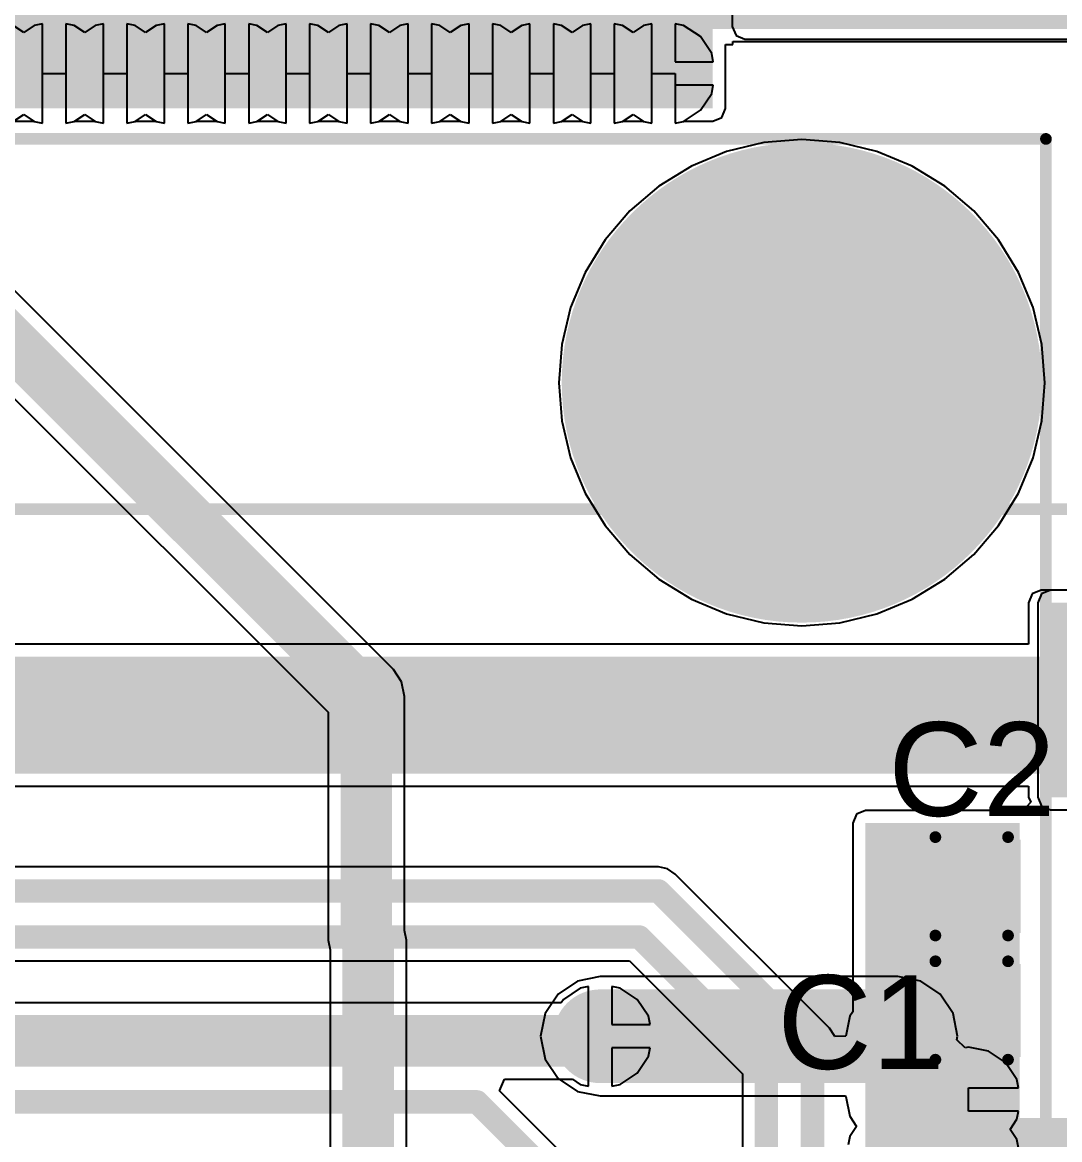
# Model space of a CAD drawing. Header units: millimetres. Extents: x -0.26 to 4.68, y -0.29 to 2.93.
# Drawn here: x 2.5272 to 2.9698, y 1.8498 to 2.3268 of the extents above; entities that cross this region are included whole.
import ezdxf

# ---------------------------------------------------------------- set-up
doc = ezdxf.new("R2010")
doc.units = ezdxf.units.MM
doc.header["$MEASUREMENT"] = 0
for name, color, linetype in [('BottomLayer', 5, 'Continuous'), ('BottomSolder', 6, 'Continuous'), ('Mechanical1', 6, 'Continuous'), ('MultiLayer', 9, 'Continuous'), ('PadHoleLayer', 156, 'Continuous'), ('TopLayer', 1, 'Continuous'), ('TopOverlay', 2, 'Continuous'), ('TopPaste', 8, 'Continuous'), ('TopSolder', 216, 'Continuous'), ('ViaHoleLayer', 16, 'Continuous')]:
    doc.layers.add(name, color=color, linetype=linetype)
doc.styles.add('Arial', font='', dxfattribs={"height": 0.2})
doc.styles.get('Arial').set_extended_font_data('Arial')

# ---------------------------------------------------------------- blocks, each defined once
blk = doc.blocks.new('DDPAK_31')
at = {"layer": 'TopLayer'}
for points in [[(-0.2126, 0.32648), (0.2126, 0.32648), (0.2126, 0.05128), (-0.2126, 0.05128)], [(-0.15492, -0.14636), (-0.1128, -0.14636), (-0.1128, -0.2314), (-0.15492, -0.2314)], [(-0.08799, -0.14636), (-0.04587, -0.14636), (-0.04587, -0.2314), (-0.08799, -0.2314)], [(-0.02106, -0.14636), (0.02106, -0.14636), (0.02106, -0.2314), (-0.02106, -0.2314)], [(0.04587, -0.14636), (0.08799, -0.14636), (0.08799, -0.2314), (0.04587, -0.2314)], [(0.1128, -0.14636), (0.15492, -0.14636), (0.15492, -0.2314), (0.1128, -0.2314)]]:
    blk.add_hatch(color=1, dxfattribs=at).paths.add_polyline_path(points)
at = {"layer": 'TopPaste'}
for points in [[(-0.2126, 0.32648), (0.2126, 0.32648), (0.2126, 0.05128), (-0.2126, 0.05128)], [(-0.15492, -0.14636), (-0.1128, -0.14636), (-0.1128, -0.2314), (-0.15492, -0.2314)], [(-0.08799, -0.14636), (-0.04587, -0.14636), (-0.04587, -0.2314), (-0.08799, -0.2314)], [(-0.02106, -0.14636), (0.02106, -0.14636), (0.02106, -0.2314), (-0.02106, -0.2314)], [(0.04587, -0.14636), (0.08799, -0.14636), (0.08799, -0.2314), (0.04587, -0.2314)], [(0.1128, -0.14636), (0.15492, -0.14636), (0.15492, -0.2314), (0.1128, -0.2314)]]:
    blk.add_hatch(color=8, dxfattribs=at).paths.add_polyline_path(points)
at = {"layer": 'TopSolder'}
for points in [[(-0.21457, 0.32844), (0.21457, 0.32844), (0.21457, 0.04931), (-0.21457, 0.04931)], [(-0.15689, -0.14439), (-0.11083, -0.14439), (-0.11083, -0.23337), (-0.15689, -0.23337)], [(-0.08996, -0.14439), (-0.0439, -0.14439), (-0.0439, -0.23337), (-0.08996, -0.23337)], [(-0.02303, -0.14439), (0.02303, -0.14439), (0.02303, -0.23337), (-0.02303, -0.23337)], [(0.0439, -0.14439), (0.08996, -0.14439), (0.08996, -0.23337), (0.0439, -0.23337)], [(0.11083, -0.14439), (0.15689, -0.14439), (0.15689, -0.23337), (0.11083, -0.23337)]]:
    blk.add_hatch(color=216, dxfattribs=at).paths.add_polyline_path(points)
at = {"layer": 'TopOverlay'}
for points, const_width in [([(0.202, 0.35), (-0.202, 0.35)], 0.005), ([(-0.202, 0.332), (-0.202, 0.35)], 0.005), ([(0.202, 0.332), (0.202, 0.35)], 0.005), ([(0.202, 0.35), (0.202, 0.35)], 0.005), ([(-0.202, -0.038), (-0.202, 0.047)], 0.005), ([(0.202, -0.038), (0.202, 0.047)], 0.005), ([(0.202, -0.038), (-0.202, -0.038)], 0.005), ([(-0.162, -0.191), (-0.167, -0.186)], 0.01), ([(-0.167, -0.196), (-0.167, -0.186)], 0.01), ([(-0.167, -0.196), (-0.162, -0.191)], 0.01)]:
    blk.add_lwpolyline(points, dxfattribs=dict(at, const_width=const_width))
for points, const_width in [([(-0.20325, 0.35, 1), (-0.20075, 0.35, 1)], 0.0025), ([(-0.20325, 0.35, 1), (-0.20075, 0.35, 1)], 0.0025), ([(0.20075, 0.35, 1), (0.20325, 0.35, 1)], 0.0025), ([(0.20075, 0.35, 1), (0.20325, 0.35, 1)], 0.0025), ([(0.20075, 0.35, 1), (0.20325, 0.35, 1)], 0.0025), ([(0.20075, 0.35, 1), (0.20325, 0.35, 1)], 0.0025), ([(-0.20325, 0.332, 1), (-0.20075, 0.332, 1)], 0.0025), ([(0.20075, 0.332, 1), (0.20325, 0.332, 1)], 0.0025), ([(-0.20325, 0.047, 1), (-0.20075, 0.047, 1)], 0.0025), ([(0.20075, 0.047, 1), (0.20325, 0.047, 1)], 0.0025), ([(-0.20325, -0.038, 1), (-0.20075, -0.038, 1)], 0.0025), ([(-0.20325, -0.038, 1), (-0.20075, -0.038, 1)], 0.0025), ([(0.20075, -0.038, 1), (0.20325, -0.038, 1)], 0.0025), ([(0.20075, -0.038, 1), (0.20325, -0.038, 1)], 0.0025), ([(-0.1695, -0.186, 1), (-0.1645, -0.186, 1)], 0.005), ([(-0.1695, -0.186, 1), (-0.1645, -0.186, 1)], 0.005), ([(-0.1645, -0.191, 1), (-0.1595, -0.191, 1)], 0.005), ([(-0.1645, -0.191, 1), (-0.1595, -0.191, 1)], 0.005), ([(-0.1695, -0.196, 1), (-0.1645, -0.196, 1)], 0.005), ([(-0.1695, -0.196, 1), (-0.1645, -0.196, 1)], 0.005)]:
    blk.add_lwpolyline(points, format="xyb", close=True, dxfattribs=dict(at, const_width=const_width))
blk = doc.blocks.new('ZIO_101954_95')
at = {"layer": 'Mechanical1', "const_width": 0.005}
for points in [[(-0.719, 0.057), (0.719, 0.057)], [(0.719, -1.74), (0.719, 0.057)]]:
    blk.add_lwpolyline(points, dxfattribs=at)
at = {"layer": 'Mechanical1', "const_width": 0.0025}
blk.add_lwpolyline([(0.71775, 0.057, 1), (0.72025, 0.057, 1)], format="xyb", close=True, dxfattribs=at)
blk.add_lwpolyline([(0.71775, 0.057, 1), (0.72025, 0.057, 1)], format="xyb", close=True, dxfattribs=at)
blk = doc.blocks.new('1_5_____RGB_OLED_97')
at = {"layer": 'Mechanical1', "const_width": 0.005}
blk.add_lwpolyline([(0.74, 0.11), (0.74, -1.666)], dxfattribs=at)
blk = doc.blocks.new('C___0603_196')
at = {"layer": 'TopLayer'}
for points in [[(-0.015, 0.0175), (-0.015, -0.0175), (-0.045, -0.0175), (-0.045, 0.0175)], [(0.045, 0.0175), (0.045, -0.0175), (0.015, -0.0175), (0.015, 0.0175)]]:
    blk.add_hatch(color=1, dxfattribs=at).paths.add_polyline_path(points)
at = {"layer": 'TopPaste'}
for points in [[(-0.015, 0.0175), (-0.015, -0.0175), (-0.045, -0.0175), (-0.045, 0.0175)], [(0.045, 0.0175), (0.045, -0.0175), (0.015, -0.0175), (0.015, 0.0175)]]:
    blk.add_hatch(color=8, dxfattribs=at).paths.add_polyline_path(points)
at = {"layer": 'TopSolder'}
for points in [[(-0.01264, 0.01986), (-0.01264, -0.01986), (-0.04736, -0.01986), (-0.04736, 0.01986)], [(0.04736, 0.01986), (0.04736, -0.01986), (0.01264, -0.01986), (0.01264, 0.01986)]]:
    blk.add_hatch(color=216, dxfattribs=at).paths.add_polyline_path(points)
at = {"layer": 'TopOverlay', "const_width": 0.005}
for points in [[(-0.018, 0.021), (-0.049, 0.021)], [(-0.049, 0.021), (-0.049, -0.021)], [(0.049, 0.021), (0.018, 0.021)], [(0.049, 0.021), (0.049, -0.021)], [(-0.018, -0.021), (-0.049, -0.021)], [(0.049, -0.021), (0.018, -0.021)]]:
    blk.add_lwpolyline(points, dxfattribs=at)
at = {"layer": 'TopOverlay', "const_width": 0.0025}
for points in [[(-0.05025, 0.021, 1), (-0.04775, 0.021, 1)], [(-0.05025, 0.021, 1), (-0.04775, 0.021, 1)], [(-0.01925, 0.021, 1), (-0.01675, 0.021, 1)], [(0.01675, 0.021, 1), (0.01925, 0.021, 1)], [(0.04775, 0.021, 1), (0.05025, 0.021, 1)], [(0.04775, 0.021, 1), (0.05025, 0.021, 1)], [(-0.05025, -0.021, 1), (-0.04775, -0.021, 1)], [(-0.05025, -0.021, 1), (-0.04775, -0.021, 1)], [(-0.01925, -0.021, 1), (-0.01675, -0.021, 1)], [(0.01675, -0.021, 1), (0.01925, -0.021, 1)], [(0.04775, -0.021, 1), (0.05025, -0.021, 1)], [(0.04775, -0.021, 1), (0.05025, -0.021, 1)]]:
    blk.add_lwpolyline(points, format="xyb", close=True, dxfattribs=at)
blk = doc.blocks.new('C___0603_197')
at = {"layer": 'TopLayer'}
for points in [[(-0.015, 0.0175), (-0.015, -0.0175), (-0.045, -0.0175), (-0.045, 0.0175)], [(0.045, 0.0175), (0.045, -0.0175), (0.015, -0.0175), (0.015, 0.0175)]]:
    blk.add_hatch(color=1, dxfattribs=at).paths.add_polyline_path(points)
at = {"layer": 'TopPaste'}
for points in [[(-0.015, 0.0175), (-0.015, -0.0175), (-0.045, -0.0175), (-0.045, 0.0175)], [(0.045, 0.0175), (0.045, -0.0175), (0.015, -0.0175), (0.015, 0.0175)]]:
    blk.add_hatch(color=8, dxfattribs=at).paths.add_polyline_path(points)
at = {"layer": 'TopSolder'}
for points in [[(-0.01264, 0.01986), (-0.01264, -0.01986), (-0.04736, -0.01986), (-0.04736, 0.01986)], [(0.04736, 0.01986), (0.04736, -0.01986), (0.01264, -0.01986), (0.01264, 0.01986)]]:
    blk.add_hatch(color=216, dxfattribs=at).paths.add_polyline_path(points)
at = {"layer": 'TopOverlay', "const_width": 0.005}
for points in [[(-0.018, 0.021), (-0.049, 0.021)], [(-0.049, 0.021), (-0.049, -0.021)], [(0.049, 0.021), (0.018, 0.021)], [(0.049, 0.021), (0.049, -0.021)], [(-0.018, -0.021), (-0.049, -0.021)], [(0.049, -0.021), (0.018, -0.021)]]:
    blk.add_lwpolyline(points, dxfattribs=at)
at = {"layer": 'TopOverlay', "const_width": 0.0025}
for points in [[(-0.05025, 0.021, 1), (-0.04775, 0.021, 1)], [(-0.05025, 0.021, 1), (-0.04775, 0.021, 1)], [(-0.01925, 0.021, 1), (-0.01675, 0.021, 1)], [(0.01675, 0.021, 1), (0.01925, 0.021, 1)], [(0.04775, 0.021, 1), (0.05025, 0.021, 1)], [(0.04775, 0.021, 1), (0.05025, 0.021, 1)], [(-0.05025, -0.021, 1), (-0.04775, -0.021, 1)], [(-0.05025, -0.021, 1), (-0.04775, -0.021, 1)], [(-0.01925, -0.021, 1), (-0.01675, -0.021, 1)], [(0.01675, -0.021, 1), (0.01925, -0.021, 1)], [(0.04775, -0.021, 1), (0.05025, -0.021, 1)], [(0.04775, -0.021, 1), (0.05025, -0.021, 1)]]:
    blk.add_lwpolyline(points, format="xyb", close=True, dxfattribs=at)

msp = doc.modelspace()

# ---------------------------------------------------------------- hatches: boundary and pattern name
at = {"layer": 'BottomLayer'}
for points in [[(2.83558, 2.325), (2.984, 2.325), (2.984, 2.62), (2.83558, 2.62)], [(2.84282, 2.32595), (3.27482, 2.32595), (3.27482, 2.48495), (2.84282, 2.48495)], [(2.966, 1.996), (3.117, 1.996), (3.117, 2.079), (2.966, 2.079)]]:
    msp.add_hatch(color=5, dxfattribs=at).paths.add_polyline_path(points)
h = msp.add_hatch(color=5, dxfattribs=at)
edge = h.paths.add_edge_path()
edge.add_arc((2.54082, 2.30495), 0.01181, 0, 360)
h = msp.add_hatch(color=5, dxfattribs=at)
edge = h.paths.add_edge_path()
edge.add_arc((2.56682, 2.30495), 0.01181, 0, 360)
h = msp.add_hatch(color=5, dxfattribs=at)
edge = h.paths.add_edge_path()
edge.add_arc((2.59282, 2.30495), 0.01181, 0, 360)
h = msp.add_hatch(color=5, dxfattribs=at)
edge = h.paths.add_edge_path()
edge.add_arc((2.61882, 2.30495), 0.01181, 0, 360)
h = msp.add_hatch(color=5, dxfattribs=at)
edge = h.paths.add_edge_path()
edge.add_arc((2.64482, 2.30495), 0.01181, 0, 360)
h = msp.add_hatch(color=5, dxfattribs=at)
edge = h.paths.add_edge_path()
edge.add_arc((2.67082, 2.30495), 0.01181, 0, 360)
h = msp.add_hatch(color=5, dxfattribs=at)
edge = h.paths.add_edge_path()
edge.add_arc((2.69682, 2.30495), 0.01181, 0, 360)
h = msp.add_hatch(color=5, dxfattribs=at)
edge = h.paths.add_edge_path()
edge.add_arc((2.72282, 2.30495), 0.01181, 0, 360)
h = msp.add_hatch(color=5, dxfattribs=at)
edge = h.paths.add_edge_path()
edge.add_arc((2.74882, 2.30495), 0.01181, 0, 360)
h = msp.add_hatch(color=5, dxfattribs=at)
edge = h.paths.add_edge_path()
edge.add_arc((2.77482, 2.30495), 0.01181, 0, 360)
h = msp.add_hatch(color=5, dxfattribs=at)
edge = h.paths.add_edge_path()
edge.add_arc((2.80082, 2.30495), 0.01181, 0, 360)
h = msp.add_hatch(color=5, dxfattribs=at)
edge = h.paths.add_edge_path()
edge.add_arc((2.85982, 2.17295), 0.09843, 0, 360)
h = msp.add_hatch(color=5, dxfattribs=at)
edge = h.paths.add_edge_path()
edge.add_arc((2.77382, 1.89395), 0.01181, 0, 360)
h = msp.add_hatch(color=5, dxfattribs=at)
edge = h.paths.add_edge_path()
edge.add_arc((2.90082, 1.89395), 0.01181, 0, 360)
h = msp.add_hatch(color=5, dxfattribs=at)
edge = h.paths.add_edge_path()
edge.add_arc((2.90082, 1.86828), 0.01181, 0, 360)
h = msp.add_hatch(color=5, dxfattribs=at)
edge = h.paths.add_edge_path()
edge.add_arc((2.931, 1.867), 0.01181, 0, 360)
h = msp.add_hatch(color=5, dxfattribs=at)
edge = h.paths.add_edge_path()
edge.add_arc((2.90082, 1.84262), 0.01181, 0, 360)
h = msp.add_hatch(color=5, dxfattribs=at)
edge = h.paths.add_edge_path()
edge.add_arc((2.931, 1.84133), 0.01181, 0, 360)
at = {"layer": 'BottomSolder'}
h = msp.add_hatch(color=6, dxfattribs=at)
edge = h.paths.add_edge_path()
edge.add_arc((2.54082, 2.30495), 0.00591, 0, 360)
h = msp.add_hatch(color=6, dxfattribs=at)
edge = h.paths.add_edge_path()
edge.add_arc((2.56682, 2.30495), 0.00591, 0, 360)
h = msp.add_hatch(color=6, dxfattribs=at)
edge = h.paths.add_edge_path()
edge.add_arc((2.59282, 2.30495), 0.00591, 0, 360)
h = msp.add_hatch(color=6, dxfattribs=at)
edge = h.paths.add_edge_path()
edge.add_arc((2.61882, 2.30495), 0.00591, 0, 360)
h = msp.add_hatch(color=6, dxfattribs=at)
edge = h.paths.add_edge_path()
edge.add_arc((2.64482, 2.30495), 0.00591, 0, 360)
h = msp.add_hatch(color=6, dxfattribs=at)
edge = h.paths.add_edge_path()
edge.add_arc((2.67082, 2.30495), 0.00591, 0, 360)
h = msp.add_hatch(color=6, dxfattribs=at)
edge = h.paths.add_edge_path()
edge.add_arc((2.69682, 2.30495), 0.00591, 0, 360)
h = msp.add_hatch(color=6, dxfattribs=at)
edge = h.paths.add_edge_path()
edge.add_arc((2.72282, 2.30495), 0.00591, 0, 360)
h = msp.add_hatch(color=6, dxfattribs=at)
edge = h.paths.add_edge_path()
edge.add_arc((2.74882, 2.30495), 0.00591, 0, 360)
h = msp.add_hatch(color=6, dxfattribs=at)
edge = h.paths.add_edge_path()
edge.add_arc((2.77482, 2.30495), 0.00591, 0, 360)
h = msp.add_hatch(color=6, dxfattribs=at)
edge = h.paths.add_edge_path()
edge.add_arc((2.80082, 2.30495), 0.00591, 0, 360)
h = msp.add_hatch(color=6, dxfattribs=at)
edge = h.paths.add_edge_path()
edge.add_arc((2.85982, 2.17295), 0.10243, 0, 360)
h = msp.add_hatch(color=6, dxfattribs=at)
edge = h.paths.add_edge_path()
edge.add_arc((2.77382, 1.89395), 0.00591, 0, 360)
h = msp.add_hatch(color=6, dxfattribs=at)
edge = h.paths.add_edge_path()
edge.add_arc((2.90082, 1.89395), 0.00591, 0, 360)
h = msp.add_hatch(color=6, dxfattribs=at)
edge = h.paths.add_edge_path()
edge.add_arc((2.90082, 1.86828), 0.00591, 0, 360)
h = msp.add_hatch(color=6, dxfattribs=at)
edge = h.paths.add_edge_path()
edge.add_arc((2.931, 1.867), 0.00591, 0, 360)
at = {"layer": 'MultiLayer'}
h = msp.add_hatch(color=9, dxfattribs=at)
edge = h.paths.add_edge_path()
edge.add_arc((2.85982, 2.17295), 0.09843, 0, 360)
at = {"layer": 'PadHoleLayer'}
h = msp.add_hatch(color=156, dxfattribs=at)
edge = h.paths.add_edge_path()
edge.add_arc((2.85982, 2.17295), 0.06102, 0, 360)
at = {"layer": 'TopLayer'}
for points in [[(2.44582, 2.29), (2.82182, 2.29), (2.82182, 2.79895), (2.44582, 2.79895)], [(2.76982, 2.32395), (3.03182, 2.32395), (3.03182, 2.68395), (2.76982, 2.68395)], [(2.962, 1.996), (3.303, 1.996), (3.303, 2.079), (2.962, 2.079)], [(2.95282, 1.98495), (2.887, 1.98495), (2.887, 1.78895), (2.95282, 1.78895)], [(2.90082, 1.78895), (3.10221, 1.78895), (3.10221, 1.859), (2.90082, 1.859)]]:
    msp.add_hatch(color=1, dxfattribs=at).paths.add_polyline_path(points)
h = msp.add_hatch(color=1, dxfattribs=at)
edge = h.paths.add_edge_path()
edge.add_arc((2.54082, 2.30495), 0.01181, 0, 360)
h = msp.add_hatch(color=1, dxfattribs=at)
edge = h.paths.add_edge_path()
edge.add_arc((2.56682, 2.30495), 0.01181, 0, 360)
h = msp.add_hatch(color=1, dxfattribs=at)
edge = h.paths.add_edge_path()
edge.add_arc((2.59282, 2.30495), 0.01181, 0, 360)
h = msp.add_hatch(color=1, dxfattribs=at)
edge = h.paths.add_edge_path()
edge.add_arc((2.61882, 2.30495), 0.01181, 0, 360)
h = msp.add_hatch(color=1, dxfattribs=at)
edge = h.paths.add_edge_path()
edge.add_arc((2.64482, 2.30495), 0.01181, 0, 360)
h = msp.add_hatch(color=1, dxfattribs=at)
edge = h.paths.add_edge_path()
edge.add_arc((2.67082, 2.30495), 0.01181, 0, 360)
h = msp.add_hatch(color=1, dxfattribs=at)
edge = h.paths.add_edge_path()
edge.add_arc((2.69682, 2.30495), 0.01181, 0, 360)
h = msp.add_hatch(color=1, dxfattribs=at)
edge = h.paths.add_edge_path()
edge.add_arc((2.72282, 2.30495), 0.01181, 0, 360)
h = msp.add_hatch(color=1, dxfattribs=at)
edge = h.paths.add_edge_path()
edge.add_arc((2.74882, 2.30495), 0.01181, 0, 360)
h = msp.add_hatch(color=1, dxfattribs=at)
edge = h.paths.add_edge_path()
edge.add_arc((2.77482, 2.30495), 0.01181, 0, 360)
h = msp.add_hatch(color=1, dxfattribs=at)
edge = h.paths.add_edge_path()
edge.add_arc((2.80082, 2.30495), 0.01181, 0, 360)
h = msp.add_hatch(color=1, dxfattribs=at)
edge = h.paths.add_edge_path()
edge.add_arc((2.85982, 2.17295), 0.09843, 0, 360)
h = msp.add_hatch(color=1, dxfattribs=at)
edge = h.paths.add_edge_path()
edge.add_arc((2.77382, 1.89395), 0.01181, 0, 360)
h = msp.add_hatch(color=1, dxfattribs=at)
edge = h.paths.add_edge_path()
edge.add_arc((2.90082, 1.89395), 0.01181, 0, 360)
h = msp.add_hatch(color=1, dxfattribs=at)
edge = h.paths.add_edge_path()
edge.add_arc((2.90082, 1.86828), 0.01181, 0, 360)
h = msp.add_hatch(color=1, dxfattribs=at)
edge = h.paths.add_edge_path()
edge.add_arc((2.931, 1.867), 0.01181, 0, 360)
h = msp.add_hatch(color=1, dxfattribs=at)
edge = h.paths.add_edge_path()
edge.add_arc((2.90082, 1.84262), 0.01181, 0, 360)
h = msp.add_hatch(color=1, dxfattribs=at)
edge = h.paths.add_edge_path()
edge.add_arc((2.931, 1.84133), 0.01181, 0, 360)
at = {"layer": 'TopSolder'}
h = msp.add_hatch(color=216, dxfattribs=at)
edge = h.paths.add_edge_path()
edge.add_arc((2.54082, 2.30495), 0.00591, 0, 360)
h = msp.add_hatch(color=216, dxfattribs=at)
edge = h.paths.add_edge_path()
edge.add_arc((2.56682, 2.30495), 0.00591, 0, 360)
h = msp.add_hatch(color=216, dxfattribs=at)
edge = h.paths.add_edge_path()
edge.add_arc((2.59282, 2.30495), 0.00591, 0, 360)
h = msp.add_hatch(color=216, dxfattribs=at)
edge = h.paths.add_edge_path()
edge.add_arc((2.61882, 2.30495), 0.00591, 0, 360)
h = msp.add_hatch(color=216, dxfattribs=at)
edge = h.paths.add_edge_path()
edge.add_arc((2.64482, 2.30495), 0.00591, 0, 360)
h = msp.add_hatch(color=216, dxfattribs=at)
edge = h.paths.add_edge_path()
edge.add_arc((2.67082, 2.30495), 0.00591, 0, 360)
h = msp.add_hatch(color=216, dxfattribs=at)
edge = h.paths.add_edge_path()
edge.add_arc((2.69682, 2.30495), 0.00591, 0, 360)
h = msp.add_hatch(color=216, dxfattribs=at)
edge = h.paths.add_edge_path()
edge.add_arc((2.72282, 2.30495), 0.00591, 0, 360)
h = msp.add_hatch(color=216, dxfattribs=at)
edge = h.paths.add_edge_path()
edge.add_arc((2.74882, 2.30495), 0.00591, 0, 360)
h = msp.add_hatch(color=216, dxfattribs=at)
edge = h.paths.add_edge_path()
edge.add_arc((2.77482, 2.30495), 0.00591, 0, 360)
h = msp.add_hatch(color=216, dxfattribs=at)
edge = h.paths.add_edge_path()
edge.add_arc((2.80082, 2.30495), 0.00591, 0, 360)
h = msp.add_hatch(color=216, dxfattribs=at)
edge = h.paths.add_edge_path()
edge.add_arc((2.85982, 2.17295), 0.10243, 0, 360)
h = msp.add_hatch(color=216, dxfattribs=at)
edge = h.paths.add_edge_path()
edge.add_arc((2.77382, 1.89395), 0.00591, 0, 360)
h = msp.add_hatch(color=216, dxfattribs=at)
edge = h.paths.add_edge_path()
edge.add_arc((2.90082, 1.89395), 0.00591, 0, 360)
h = msp.add_hatch(color=216, dxfattribs=at)
edge = h.paths.add_edge_path()
edge.add_arc((2.90082, 1.86828), 0.00591, 0, 360)
h = msp.add_hatch(color=216, dxfattribs=at)
edge = h.paths.add_edge_path()
edge.add_arc((2.931, 1.867), 0.00591, 0, 360)
at = {"layer": 'ViaHoleLayer'}
h = msp.add_hatch(color=16, dxfattribs=at)
edge = h.paths.add_edge_path()
edge.add_arc((2.54082, 2.30495), 0.00591, 0, 360)
h = msp.add_hatch(color=16, dxfattribs=at)
edge = h.paths.add_edge_path()
edge.add_arc((2.56682, 2.30495), 0.00591, 0, 360)
h = msp.add_hatch(color=16, dxfattribs=at)
edge = h.paths.add_edge_path()
edge.add_arc((2.59282, 2.30495), 0.00591, 0, 360)
h = msp.add_hatch(color=16, dxfattribs=at)
edge = h.paths.add_edge_path()
edge.add_arc((2.61882, 2.30495), 0.00591, 0, 360)
h = msp.add_hatch(color=16, dxfattribs=at)
edge = h.paths.add_edge_path()
edge.add_arc((2.64482, 2.30495), 0.00591, 0, 360)
h = msp.add_hatch(color=16, dxfattribs=at)
edge = h.paths.add_edge_path()
edge.add_arc((2.67082, 2.30495), 0.00591, 0, 360)
h = msp.add_hatch(color=16, dxfattribs=at)
edge = h.paths.add_edge_path()
edge.add_arc((2.69682, 2.30495), 0.00591, 0, 360)
h = msp.add_hatch(color=16, dxfattribs=at)
edge = h.paths.add_edge_path()
edge.add_arc((2.72282, 2.30495), 0.00591, 0, 360)
h = msp.add_hatch(color=16, dxfattribs=at)
edge = h.paths.add_edge_path()
edge.add_arc((2.74882, 2.30495), 0.00591, 0, 360)
h = msp.add_hatch(color=16, dxfattribs=at)
edge = h.paths.add_edge_path()
edge.add_arc((2.77482, 2.30495), 0.00591, 0, 360)
h = msp.add_hatch(color=16, dxfattribs=at)
edge = h.paths.add_edge_path()
edge.add_arc((2.80082, 2.30495), 0.00591, 0, 360)
h = msp.add_hatch(color=16, dxfattribs=at)
edge = h.paths.add_edge_path()
edge.add_arc((2.77382, 1.89395), 0.00591, 0, 360)
h = msp.add_hatch(color=16, dxfattribs=at)
edge = h.paths.add_edge_path()
edge.add_arc((2.90082, 1.89395), 0.00591, 0, 360)
h = msp.add_hatch(color=16, dxfattribs=at)
edge = h.paths.add_edge_path()
edge.add_arc((2.90082, 1.86828), 0.00591, 0, 360)
h = msp.add_hatch(color=16, dxfattribs=at)
edge = h.paths.add_edge_path()
edge.add_arc((2.931, 1.867), 0.00591, 0, 360)

# ---------------------------------------------------------------- linework, layer by layer
at = {"layer": 'BottomLayer'}
for p, q in [((2.83017, 2.62), (2.83017, 2.325)), ((2.52782, 2.32249), (2.52333, 2.32549)), ((2.53231, 2.32549), (2.52782, 2.32249)), ((2.53582, 2.32619), (2.53231, 2.32549)), ((2.53582, 2.30495), (2.53582, 2.32619)), ((2.54933, 2.32549), (2.54582, 2.32619)), ((2.54582, 2.32619), (2.54582, 2.30495)), ((2.55382, 2.32249), (2.54933, 2.32549)), ((2.55831, 2.32549), (2.55382, 2.32249)), ((2.56182, 2.32619), (2.55831, 2.32549)), ((2.56182, 2.30495), (2.56182, 2.32619)), ((2.57533, 2.32549), (2.57182, 2.32619)), ((2.57182, 2.32619), (2.57182, 2.30495)), ((2.57982, 2.32249), (2.57533, 2.32549)), ((2.58431, 2.32549), (2.57982, 2.32249)), ((2.58782, 2.32619), (2.58431, 2.32549)), ((2.58782, 2.30495), (2.58782, 2.32619)), ((2.60133, 2.32549), (2.59782, 2.32619)), ((2.59782, 2.32619), (2.59782, 2.30495)), ((2.60582, 2.32249), (2.60133, 2.32549)), ((2.61031, 2.32549), (2.60582, 2.32249)), ((2.61382, 2.32619), (2.61031, 2.32549)), ((2.61382, 2.30495), (2.61382, 2.32619)), ((2.62733, 2.32549), (2.62382, 2.32619)), ((2.62382, 2.32619), (2.62382, 2.30495)), ((2.63182, 2.32249), (2.62733, 2.32549)), ((2.63631, 2.32549), (2.63182, 2.32249)), ((2.63982, 2.32619), (2.63631, 2.32549)), ((2.63982, 2.30495), (2.63982, 2.32619)), ((2.65333, 2.32549), (2.64982, 2.32619)), ((2.64982, 2.32619), (2.64982, 2.30495)), ((2.65782, 2.32249), (2.65333, 2.32549)), ((2.66231, 2.32549), (2.65782, 2.32249)), ((2.66582, 2.32619), (2.66231, 2.32549)), ((2.66582, 2.30495), (2.66582, 2.32619)), ((2.67933, 2.32549), (2.67582, 2.32619)), ((2.67582, 2.32619), (2.67582, 2.30495)), ((2.68382, 2.32249), (2.67933, 2.32549)), ((2.68831, 2.32549), (2.68382, 2.32249)), ((2.69182, 2.32619), (2.68831, 2.32549)), ((2.69182, 2.30495), (2.69182, 2.32619)), ((2.70533, 2.32549), (2.70182, 2.32619)), ((2.70182, 2.32619), (2.70182, 2.30495)), ((2.70982, 2.32249), (2.70533, 2.32549)), ((2.71431, 2.32549), (2.70982, 2.32249)), ((2.71782, 2.32619), (2.71431, 2.32549)), ((2.71782, 2.30495), (2.71782, 2.32619)), ((2.73133, 2.32549), (2.72782, 2.32619)), ((2.72782, 2.32619), (2.72782, 2.30495)), ((2.73582, 2.32249), (2.73133, 2.32549)), ((2.74031, 2.32549), (2.73582, 2.32249)), ((2.74382, 2.32619), (2.74031, 2.32549)), ((2.74382, 2.30495), (2.74382, 2.32619)), ((2.75733, 2.32549), (2.75382, 2.32619)), ((2.75382, 2.32619), (2.75382, 2.30495)), ((2.76182, 2.32249), (2.75733, 2.32549)), ((2.76631, 2.32549), (2.76182, 2.32249)), ((2.76982, 2.32619), (2.76631, 2.32549)), ((2.76982, 2.30495), (2.76982, 2.32619)), ((2.78333, 2.32549), (2.77982, 2.32619)), ((2.77982, 2.32619), (2.77982, 2.30495)), ((2.78782, 2.32249), (2.78333, 2.32549)), ((2.79231, 2.32549), (2.78782, 2.32249)), ((2.79582, 2.32619), (2.79231, 2.32549)), ((2.79582, 2.30495), (2.79582, 2.32619)), ((2.80933, 2.32549), (2.80582, 2.32619)), ((2.80582, 2.32619), (2.80582, 2.30995)), ((2.81655, 2.32067), (2.80933, 2.32549)), ((2.83017, 2.325), (2.83175, 2.32117)), ((2.82137, 2.31346), (2.81655, 2.32067)), ((2.83175, 2.32117), (2.83558, 2.31959)), ((2.83558, 2.31959), (2.984, 2.31959)), ((2.82207, 2.30995), (2.82137, 2.31346)), ((2.80582, 2.30995), (2.82207, 2.30995)), ((2.53582, 2.2837), (2.53582, 2.30495)), ((2.54582, 2.30495), (2.54582, 2.2837)), ((2.56182, 2.2837), (2.56182, 2.30495)), ((2.57182, 2.30495), (2.57182, 2.2837)), ((2.58782, 2.2837), (2.58782, 2.30495)), ((2.59782, 2.30495), (2.59782, 2.2837)), ((2.61382, 2.2837), (2.61382, 2.30495)), ((2.62382, 2.30495), (2.62382, 2.2837)), ((2.63982, 2.2837), (2.63982, 2.30495)), ((2.64982, 2.30495), (2.64982, 2.2837)), ((2.66582, 2.2837), (2.66582, 2.30495)), ((2.67582, 2.30495), (2.67582, 2.2837)), ((2.69182, 2.2837), (2.69182, 2.30495)), ((2.70182, 2.30495), (2.70182, 2.2837)), ((2.71782, 2.2837), (2.71782, 2.30495)), ((2.72782, 2.30495), (2.72782, 2.2837)), ((2.74382, 2.2837), (2.74382, 2.30495)), ((2.75382, 2.30495), (2.75382, 2.2837)), ((2.76982, 2.2837), (2.76982, 2.30495)), ((2.77982, 2.30495), (2.77982, 2.2837)), ((2.79582, 2.2837), (2.79582, 2.30495)), ((2.82207, 2.29995), (2.80582, 2.29995)), ((2.80582, 2.29995), (2.80582, 2.2837)), ((2.82137, 2.29644), (2.82207, 2.29995)), ((2.81655, 2.28922), (2.82137, 2.29644)), ((2.40129, 2.28864), (2.65769, 2.03224)), ((2.52333, 2.2844), (2.52782, 2.2874)), ((2.52782, 2.2874), (2.53231, 2.2844)), ((2.54933, 2.2844), (2.55382, 2.2874)), ((2.55382, 2.2874), (2.55831, 2.2844)), ((2.57533, 2.2844), (2.57982, 2.2874)), ((2.57982, 2.2874), (2.58431, 2.2844)), ((2.60133, 2.2844), (2.60582, 2.2874)), ((2.60582, 2.2874), (2.61031, 2.2844)), ((2.62733, 2.2844), (2.63182, 2.2874)), ((2.63182, 2.2874), (2.63631, 2.2844)), ((2.65333, 2.2844), (2.65782, 2.2874)), ((2.65782, 2.2874), (2.66231, 2.2844)), ((2.67933, 2.2844), (2.68382, 2.2874)), ((2.68382, 2.2874), (2.68831, 2.2844)), ((2.70533, 2.2844), (2.70982, 2.2874)), ((2.70982, 2.2874), (2.71431, 2.2844)), ((2.73133, 2.2844), (2.73582, 2.2874)), ((2.73582, 2.2874), (2.74031, 2.2844)), ((2.75733, 2.2844), (2.76182, 2.2874)), ((2.76182, 2.2874), (2.76631, 2.2844)), ((2.78333, 2.2844), (2.78782, 2.2874)), ((2.78782, 2.2874), (2.79231, 2.2844)), ((2.80933, 2.2844), (2.81655, 2.28922)), ((2.53231, 2.2844), (2.53582, 2.2837)), ((2.54582, 2.2837), (2.54933, 2.2844)), ((2.55831, 2.2844), (2.56182, 2.2837)), ((2.57182, 2.2837), (2.57533, 2.2844)), ((2.58431, 2.2844), (2.58782, 2.2837)), ((2.59782, 2.2837), (2.60133, 2.2844)), ((2.61031, 2.2844), (2.61382, 2.2837)), ((2.62382, 2.2837), (2.62733, 2.2844)), ((2.63631, 2.2844), (2.63982, 2.2837)), ((2.64982, 2.2837), (2.65333, 2.2844)), ((2.66231, 2.2844), (2.66582, 2.2837)), ((2.67582, 2.2837), (2.67933, 2.2844)), ((2.68831, 2.2844), (2.69182, 2.2837)), ((2.70182, 2.2837), (2.70533, 2.2844)), ((2.71431, 2.2844), (2.71782, 2.2837)), ((2.72782, 2.2837), (2.73133, 2.2844)), ((2.74031, 2.2844), (2.74382, 2.2837)), ((2.75382, 2.2837), (2.75733, 2.2844)), ((2.76631, 2.2844), (2.76982, 2.2837)), ((2.77982, 2.2837), (2.78333, 2.2844)), ((2.79231, 2.2844), (2.79582, 2.2837)), ((2.80582, 2.2837), (2.80933, 2.2844)), ((2.68554, 2.05054), (2.45737, 2.2787)), ((2.84359, 2.27542), (2.82776, 2.27162)), ((2.85982, 2.27669), (2.84359, 2.27542)), ((2.87605, 2.27542), (2.85982, 2.27669)), ((2.89188, 2.27162), (2.87605, 2.27542)), ((2.82776, 2.27162), (2.81272, 2.26539)), ((2.90692, 2.26539), (2.89188, 2.27162)), ((2.81272, 2.26539), (2.79884, 2.25688)), ((2.9208, 2.25688), (2.90692, 2.26539)), ((2.79884, 2.25688), (2.78646, 2.24631)), ((2.93318, 2.24631), (2.9208, 2.25688)), ((2.78646, 2.24631), (2.77589, 2.23393)), ((2.94375, 2.23393), (2.93318, 2.24631)), ((2.77589, 2.23393), (2.76739, 2.22005)), ((2.95226, 2.22005), (2.94375, 2.23393)), ((2.76739, 2.22005), (2.76116, 2.20501)), ((2.95849, 2.20501), (2.95226, 2.22005)), ((2.76116, 2.20501), (2.75736, 2.18918)), ((2.96229, 2.18918), (2.95849, 2.20501)), ((2.75736, 2.18918), (2.75608, 2.17295)), ((2.96357, 2.17295), (2.96229, 2.18918)), ((2.75608, 2.17295), (2.75736, 2.15672)), ((2.96229, 2.15672), (2.96357, 2.17295)), ((2.75736, 2.15672), (2.76116, 2.14089)), ((2.95849, 2.14089), (2.96229, 2.15672)), ((2.76116, 2.14089), (2.76739, 2.12585)), ((2.95226, 2.12585), (2.95849, 2.14089)), ((2.76739, 2.12585), (2.77589, 2.11197)), ((2.94375, 2.11197), (2.95226, 2.12585)), ((2.77589, 2.11197), (2.78646, 2.09959)), ((2.93318, 2.09959), (2.94375, 2.11197)), ((2.78646, 2.09959), (2.79884, 2.08902)), ((2.9208, 2.08902), (2.93318, 2.09959)), ((2.79884, 2.08902), (2.81272, 2.08051)), ((2.90692, 2.08051), (2.9208, 2.08902)), ((2.966, 2.08441), (2.96217, 2.08283)), ((2.98219, 2.08441), (2.966, 2.08441)), ((2.81272, 2.08051), (2.82776, 2.07428)), ((2.89188, 2.07428), (2.90692, 2.08051)), ((2.96217, 2.08283), (2.96059, 2.079)), ((2.96059, 2.079), (2.96059, 1.996)), ((2.82776, 2.07428), (2.84359, 2.07048)), ((2.84359, 2.07048), (2.85982, 2.0692)), ((2.85982, 2.0692), (2.87605, 2.07048)), ((2.87605, 2.07048), (2.89188, 2.07428)), ((2.68907, 2.04524), (2.68554, 2.05054)), ((2.69031, 2.039), (2.68907, 2.04524)), ((2.69031, 1.93914), (2.69031, 2.039)), ((2.65769, 2.03224), (2.65769, 1.935)), ((2.96059, 1.996), (2.96217, 1.99217)), ((2.96217, 1.99217), (2.966, 1.99059)), ((2.966, 1.99059), (2.98519, 1.99059)), ((2.69114, 1.935), (2.69031, 1.93914)), ((2.65769, 1.935), (2.65851, 1.93086)), ((2.69114, 1.81711), (2.69114, 1.935)), ((2.65851, 1.93086), (2.65851, 1.81711)), ((2.76407, 1.9175), (2.7558, 1.91197)), ((2.77382, 1.91944), (2.76407, 1.9175)), ((2.90082, 1.91944), (2.77382, 1.91944)), ((2.91058, 1.9175), (2.90082, 1.91944)), ((2.91885, 1.91197), (2.91058, 1.9175)), ((2.7558, 1.91197), (2.75027, 1.9037)), ((2.92437, 1.9037), (2.91885, 1.91197)), ((2.75027, 1.9037), (2.74833, 1.89395)), ((2.92631, 1.89395), (2.92437, 1.9037)), ((2.74833, 1.89395), (2.75027, 1.88419)), ((2.92602, 1.89249), (2.92631, 1.89395)), ((2.92956, 1.88895), (2.92602, 1.89249)), ((2.931, 1.88924), (2.92956, 1.88895)), ((2.93951, 1.88755), (2.931, 1.88924)), ((2.75027, 1.88419), (2.7558, 1.87592)), ((2.94672, 1.88272), (2.93951, 1.88755)), ((2.95155, 1.87551), (2.94672, 1.88272)), ((2.7558, 1.87592), (2.76407, 1.8704)), ((2.95224, 1.872), (2.95155, 1.87551)), ((2.76407, 1.8704), (2.77382, 1.86846)), ((2.931, 1.862), (2.931, 1.872)), ((2.931, 1.872), (2.95224, 1.872)), ((2.77382, 1.86846), (2.87844, 1.86846)), ((2.87844, 1.86846), (2.87858, 1.86828)), ((2.87858, 1.86828), (2.88028, 1.85977)), ((2.95224, 1.862), (2.931, 1.862)), ((2.95155, 1.85849), (2.95224, 1.862)), ((2.88028, 1.85977), (2.88317, 1.85545)), ((2.88317, 1.85545), (2.88028, 1.85113)), ((2.94866, 1.85417), (2.95155, 1.85849)), ((2.88028, 1.85113), (2.87958, 1.84762)), ((2.95155, 1.84984), (2.94866, 1.85417)), ((2.95224, 1.84633), (2.95155, 1.84984))]:
    msp.add_line(p, q, dxfattribs=at)
for points, const_width in [([(2.41282, 2.30018), (2.674, 2.039)], 0.022), ([(2.674, 1.935), (2.674, 2.039)], 0.022), ([(2.67482, 1.81295), (2.67482, 1.935)], 0.022), ([(2.77382, 1.89395), (2.90082, 1.89395)], 0.04)]:
    msp.add_lwpolyline(points, dxfattribs=dict(at, const_width=const_width))
for points, const_width in [([(2.6685, 2.039, 1), (2.6795, 2.039, 1)], 0.011), ([(2.6685, 2.039, 1), (2.6795, 2.039, 1)], 0.011), ([(2.6685, 1.935, 1), (2.6795, 1.935, 1)], 0.011), ([(2.66932, 1.935, 1), (2.68032, 1.935, 1)], 0.011), ([(2.76382, 1.89395, 1), (2.78382, 1.89395, 1)], 0.02), ([(2.89082, 1.89395, 1), (2.91082, 1.89395, 1)], 0.02)]:
    msp.add_lwpolyline(points, format="xyb", close=True, dxfattribs=dict(at, const_width=const_width))
at = {"layer": 'TopLayer'}
for p, q in [((2.83042, 2.31735), (2.83042, 2.31854)), ((2.83042, 2.31854), (2.99459, 2.31854)), ((2.82723, 2.29), (2.82723, 2.31735)), ((2.82723, 2.31735), (2.83042, 2.31735)), ((2.53582, 2.2837), (2.53582, 2.30495)), ((2.53582, 2.30495), (2.54582, 2.30495)), ((2.54582, 2.30495), (2.54582, 2.2837)), ((2.56182, 2.2837), (2.56182, 2.30495)), ((2.56182, 2.30495), (2.57182, 2.30495)), ((2.57182, 2.30495), (2.57182, 2.2837)), ((2.58782, 2.2837), (2.58782, 2.30495)), ((2.58782, 2.30495), (2.59782, 2.30495)), ((2.59782, 2.30495), (2.59782, 2.2837)), ((2.61382, 2.2837), (2.61382, 2.30495)), ((2.61382, 2.30495), (2.62382, 2.30495)), ((2.62382, 2.30495), (2.62382, 2.2837)), ((2.63982, 2.2837), (2.63982, 2.30495)), ((2.63982, 2.30495), (2.64982, 2.30495)), ((2.64982, 2.30495), (2.64982, 2.2837)), ((2.66582, 2.2837), (2.66582, 2.30495)), ((2.66582, 2.30495), (2.67582, 2.30495)), ((2.67582, 2.30495), (2.67582, 2.2837)), ((2.69182, 2.2837), (2.69182, 2.30495)), ((2.69182, 2.30495), (2.70182, 2.30495)), ((2.70182, 2.30495), (2.70182, 2.2837)), ((2.71782, 2.2837), (2.71782, 2.30495)), ((2.71782, 2.30495), (2.72782, 2.30495)), ((2.72782, 2.30495), (2.72782, 2.2837)), ((2.74382, 2.2837), (2.74382, 2.30495)), ((2.74382, 2.30495), (2.75382, 2.30495)), ((2.75382, 2.30495), (2.75382, 2.2837)), ((2.76982, 2.2837), (2.76982, 2.30495)), ((2.76982, 2.30495), (2.77982, 2.30495)), ((2.77982, 2.30495), (2.77982, 2.2837)), ((2.79582, 2.2837), (2.79582, 2.30495)), ((2.79582, 2.30495), (2.80582, 2.30495)), ((2.80582, 2.30495), (2.80582, 2.2837)), ((2.82565, 2.28617), (2.82723, 2.29)), ((2.82182, 2.28459), (2.82565, 2.28617)), ((2.52361, 2.28459), (2.53204, 2.28459)), ((2.53204, 2.28459), (2.53231, 2.2844)), ((2.53231, 2.2844), (2.53582, 2.2837)), ((2.54582, 2.2837), (2.54933, 2.2844)), ((2.54933, 2.2844), (2.54961, 2.28459)), ((2.54961, 2.28459), (2.55804, 2.28459)), ((2.55804, 2.28459), (2.55831, 2.2844)), ((2.55831, 2.2844), (2.56182, 2.2837)), ((2.57182, 2.2837), (2.57533, 2.2844)), ((2.57533, 2.2844), (2.57561, 2.28459)), ((2.57561, 2.28459), (2.58404, 2.28459)), ((2.58404, 2.28459), (2.58431, 2.2844)), ((2.58431, 2.2844), (2.58782, 2.2837)), ((2.59782, 2.2837), (2.60133, 2.2844)), ((2.60133, 2.2844), (2.60161, 2.28459)), ((2.60161, 2.28459), (2.61004, 2.28459)), ((2.61004, 2.28459), (2.61031, 2.2844)), ((2.61031, 2.2844), (2.61382, 2.2837)), ((2.62382, 2.2837), (2.62733, 2.2844)), ((2.62733, 2.2844), (2.62761, 2.28459)), ((2.62761, 2.28459), (2.63604, 2.28459)), ((2.63604, 2.28459), (2.63631, 2.2844)), ((2.63631, 2.2844), (2.63982, 2.2837)), ((2.64982, 2.2837), (2.65333, 2.2844)), ((2.65333, 2.2844), (2.65361, 2.28459)), ((2.65361, 2.28459), (2.66204, 2.28459)), ((2.66204, 2.28459), (2.66231, 2.2844)), ((2.66231, 2.2844), (2.66582, 2.2837)), ((2.67582, 2.2837), (2.67933, 2.2844)), ((2.67933, 2.2844), (2.67961, 2.28459)), ((2.67961, 2.28459), (2.68804, 2.28459)), ((2.68804, 2.28459), (2.68831, 2.2844)), ((2.68831, 2.2844), (2.69182, 2.2837)), ((2.70182, 2.2837), (2.70533, 2.2844)), ((2.70533, 2.2844), (2.70561, 2.28459)), ((2.70561, 2.28459), (2.71404, 2.28459)), ((2.71404, 2.28459), (2.71431, 2.2844)), ((2.71431, 2.2844), (2.71782, 2.2837)), ((2.72782, 2.2837), (2.73133, 2.2844)), ((2.73133, 2.2844), (2.73161, 2.28459)), ((2.73161, 2.28459), (2.74004, 2.28459)), ((2.74004, 2.28459), (2.74031, 2.2844)), ((2.74031, 2.2844), (2.74382, 2.2837)), ((2.75382, 2.2837), (2.75733, 2.2844)), ((2.75733, 2.2844), (2.75761, 2.28459)), ((2.75761, 2.28459), (2.76604, 2.28459)), ((2.76604, 2.28459), (2.76631, 2.2844)), ((2.76631, 2.2844), (2.76982, 2.2837)), ((2.77982, 2.2837), (2.78333, 2.2844)), ((2.78333, 2.2844), (2.78361, 2.28459)), ((2.78361, 2.28459), (2.79204, 2.28459)), ((2.79204, 2.28459), (2.79231, 2.2844)), ((2.79231, 2.2844), (2.79582, 2.2837)), ((2.80582, 2.2837), (2.80933, 2.2844)), ((2.80933, 2.2844), (2.80961, 2.28459)), ((2.80961, 2.28459), (2.82182, 2.28459)), ((2.84359, 2.27542), (2.82776, 2.27162)), ((2.85982, 2.27669), (2.84359, 2.27542)), ((2.87605, 2.27542), (2.85982, 2.27669)), ((2.89188, 2.27162), (2.87605, 2.27542)), ((2.82776, 2.27162), (2.81272, 2.26539)), ((2.90692, 2.26539), (2.89188, 2.27162)), ((2.81272, 2.26539), (2.79884, 2.25688)), ((2.9208, 2.25688), (2.90692, 2.26539)), ((2.79884, 2.25688), (2.78646, 2.24631)), ((2.93318, 2.24631), (2.9208, 2.25688)), ((2.78646, 2.24631), (2.77589, 2.23393)), ((2.94375, 2.23393), (2.93318, 2.24631)), ((2.77589, 2.23393), (2.76739, 2.22005)), ((2.95226, 2.22005), (2.94375, 2.23393)), ((2.76739, 2.22005), (2.76116, 2.20501)), ((2.95849, 2.20501), (2.95226, 2.22005)), ((2.76116, 2.20501), (2.75736, 2.18918)), ((2.96229, 2.18918), (2.95849, 2.20501)), ((2.75736, 2.18918), (2.75608, 2.17295)), ((2.96357, 2.17295), (2.96229, 2.18918)), ((2.75608, 2.17295), (2.75736, 2.15672)), ((2.96229, 2.15672), (2.96357, 2.17295)), ((2.75736, 2.15672), (2.76116, 2.14089)), ((2.95849, 2.14089), (2.96229, 2.15672)), ((2.76116, 2.14089), (2.76739, 2.12585)), ((2.95226, 2.12585), (2.95849, 2.14089)), ((2.76739, 2.12585), (2.77589, 2.11197)), ((2.94375, 2.11197), (2.95226, 2.12585)), ((2.77589, 2.11197), (2.78646, 2.09959)), ((2.93318, 2.09959), (2.94375, 2.11197)), ((2.78646, 2.09959), (2.79884, 2.08902)), ((2.9208, 2.08902), (2.93318, 2.09959)), ((2.79884, 2.08902), (2.81272, 2.08051)), ((2.90692, 2.08051), (2.9208, 2.08902)), ((2.962, 2.08441), (2.95817, 2.08283)), ((2.99147, 2.08441), (2.962, 2.08441)), ((2.81272, 2.08051), (2.82776, 2.07428)), ((2.89188, 2.07428), (2.90692, 2.08051)), ((2.95817, 2.08283), (2.95659, 2.079)), ((2.95659, 2.079), (2.95659, 2.06126)), ((2.82776, 2.07428), (2.84359, 2.07048)), ((2.84359, 2.07048), (2.85982, 2.0692)), ((2.85982, 2.0692), (2.87605, 2.07048)), ((2.87605, 2.07048), (2.89188, 2.07428)), ((2.95659, 2.06126), (2.38853, 2.06126)), ((2.376, 2.00074), (2.95659, 2.00074)), ((2.95659, 2.00074), (2.95659, 1.996)), ((2.95748, 1.99384), (2.9539, 1.98992)), ((2.95659, 1.996), (2.95748, 1.99384)), ((2.887, 1.99036), (2.88317, 1.98878)), ((2.95282, 1.99036), (2.887, 1.99036)), ((2.9539, 1.98992), (2.95282, 1.99036)), ((2.9539, 1.98992), (2.9539, 1.98992)), ((2.88317, 1.98878), (2.88159, 1.98495)), ((2.88159, 1.98495), (2.88159, 1.90442)), ((2.79861, 1.9662), (2.04299, 1.9662)), ((2.80251, 1.96542), (2.79861, 1.9662)), ((2.80582, 1.96321), (2.80251, 1.96542)), ((2.87161, 1.89742), (2.80582, 1.96321)), ((2.03061, 1.92612), (2.78623, 1.92612)), ((2.78623, 1.92612), (2.83452, 1.87784)), ((2.76531, 1.91449), (2.7581, 1.90967)), ((2.76882, 1.91519), (2.76531, 1.91449)), ((2.76882, 1.89395), (2.76882, 1.91519)), ((2.78233, 1.91449), (2.77882, 1.91519)), ((2.77882, 1.91519), (2.77882, 1.89895)), ((2.78955, 1.90967), (2.78233, 1.91449)), ((2.75715, 1.90826), (2.03967, 1.90826)), ((2.7581, 1.90967), (2.75715, 1.90826)), ((2.79437, 1.90246), (2.78955, 1.90967)), ((2.88159, 1.90442), (2.88028, 1.90246)), ((2.77882, 1.89895), (2.79507, 1.89895)), ((2.79507, 1.89895), (2.79437, 1.90246)), ((2.88028, 1.90246), (2.87858, 1.89395)), ((2.76882, 1.8727), (2.76882, 1.89395)), ((2.87382, 1.89411), (2.87161, 1.89742)), ((2.87161, 1.89742), (2.87161, 1.89742)), ((2.87386, 1.89389), (2.87382, 1.89411)), ((2.87858, 1.89395), (2.87386, 1.89389)), ((2.79507, 1.88895), (2.77882, 1.88895)), ((2.77882, 1.88895), (2.77882, 1.8727)), ((2.79437, 1.88544), (2.79507, 1.88895)), ((2.78955, 1.87822), (2.79437, 1.88544)), ((2.73088, 1.87064), (2.73295, 1.87564)), ((2.73295, 1.87564), (2.76197, 1.87564)), ((2.76197, 1.87564), (2.76531, 1.8734)), ((2.78233, 1.8734), (2.78955, 1.87822)), ((2.83452, 1.87784), (2.83452, 1.77407)), ((2.82952, 1.772), (2.73088, 1.87064)), ((2.76531, 1.8734), (2.76882, 1.8727)), ((2.77882, 1.8727), (2.78233, 1.8734))]:
    msp.add_line(p, q, dxfattribs=at)
for points, const_width in [([(2.376, 2.031), (3.05832, 2.031)], 0.05), ([(2.03877, 1.956), (2.79861, 1.956)], 0.01), ([(2.79861, 1.956), (2.8644, 1.89021)], 0.01), ([(2.03061, 1.93632), (2.79045, 1.93632)], 0.01), ([(2.79045, 1.93632), (2.84471, 1.88206)], 0.01), ([(2.77138, 1.89195), (2.77338, 1.89395)], 0.022), ([(2.77338, 1.89395), (2.77382, 1.89395)], 0.022), ([(2.02482, 1.89195), (2.77138, 1.89195)], 0.022), ([(2.8644, 1.65495), (2.8644, 1.89021)], 0.01), ([(2.84471, 1.65495), (2.84471, 1.88206)], 0.01), ([(1.32482, 1.86595), (2.72114, 1.86595)], 0.01), ([(2.72114, 1.86595), (2.82503, 1.76207)], 0.01)]:
    msp.add_lwpolyline(points, dxfattribs=dict(at, const_width=const_width))
for points, const_width in [([(2.79611, 1.956, 1), (2.80111, 1.956, 1)], 0.005), ([(2.79611, 1.956, 1), (2.80111, 1.956, 1)], 0.005), ([(2.78795, 1.93632, 1), (2.79295, 1.93632, 1)], 0.005), ([(2.78795, 1.93632, 1), (2.79295, 1.93632, 1)], 0.005), ([(2.76788, 1.89395, 1), (2.77888, 1.89395, 1)], 0.011), ([(2.76788, 1.89395, 1), (2.77888, 1.89395, 1)], 0.011), ([(2.76832, 1.89395, 1), (2.77932, 1.89395, 1)], 0.011), ([(2.76588, 1.89195, 1), (2.77688, 1.89195, 1)], 0.011), ([(2.76588, 1.89195, 1), (2.77688, 1.89195, 1)], 0.011), ([(2.8619, 1.89021, 1), (2.8669, 1.89021, 1)], 0.005), ([(2.8619, 1.89021, 1), (2.8669, 1.89021, 1)], 0.005), ([(2.84221, 1.88206, 1), (2.84721, 1.88206, 1)], 0.005), ([(2.84221, 1.88206, 1), (2.84721, 1.88206, 1)], 0.005), ([(2.71864, 1.86595, 1), (2.72364, 1.86595, 1)], 0.005), ([(2.71864, 1.86595, 1), (2.72364, 1.86595, 1)], 0.005)]:
    msp.add_lwpolyline(points, format="xyb", close=True, dxfattribs=dict(at, const_width=const_width))

# ---------------------------------------------------------------- block references
for name, p, rotation in [('DDPAK_31', (2.49394, 2.53995), 270), ('1_5_____RGB_OLED_97', (1.46682, 1.37895), 90), ('C___0603_196', (2.96582, 1.95795), 180), ('C___0603_197', (2.96582, 1.90495), 180)]:
    msp.add_blockref(name, p, dxfattribs=dict(rotation=rotation))
msp.add_blockref('ZIO_101954_95', (2.245, 2.22))

# ---------------------------------------------------------------- texts
at = {"layer": 'TopOverlay', "style": 'Arial'}
for s, p in [('C2', (2.89668, 1.98801)), ('C1', (2.84934, 1.88001))]:
    msp.add_text(s, height=0.04, dxfattribs=at).set_placement(p)

doc.saveas('drawing.dxf')
